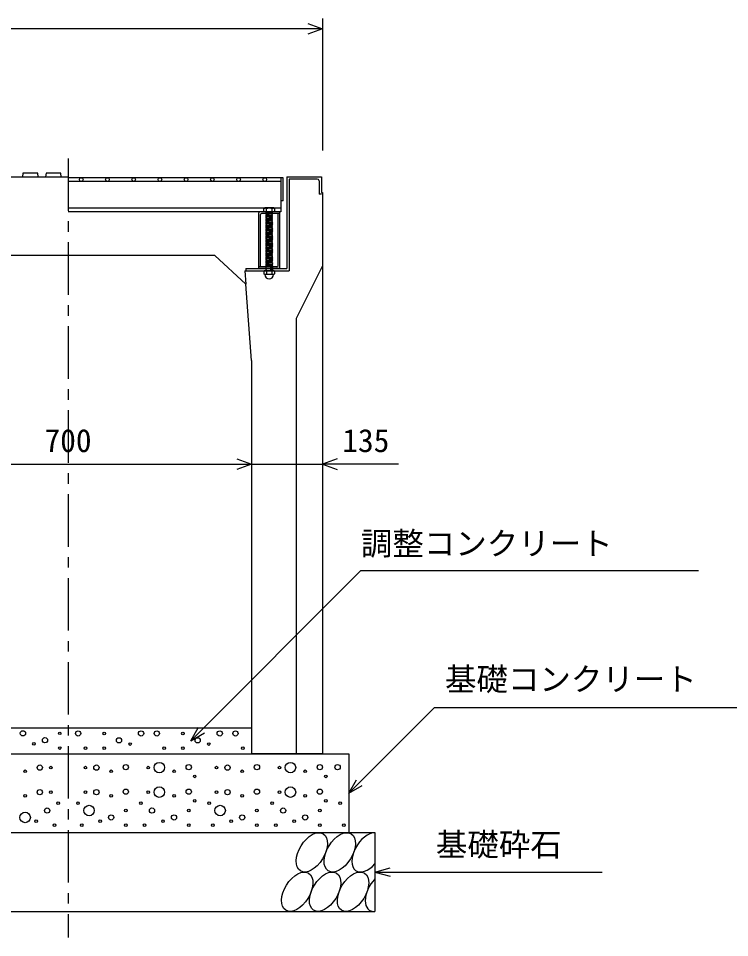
# Model space of a CAD drawing. Units: millimetres, scale not verified. Extents: x -16800 to 16800, y -5940 to 5940.
# Drawn here: x 9505 to 10861, y 2140 to 3891 of the extents above; entities that cross this region are included whole.
import ezdxf
from ezdxf.enums import TextEntityAlignment as Align

# ---------------------------------------------------------------- set-up
doc = ezdxf.new("R2010")
doc.units = ezdxf.units.MM
doc.header["$LTSCALE"] = 20
doc.linetypes.add('CHAIN1', pattern=[8, 5, -1, 1, -1])
doc.linetypes.add('DOTTED', pattern=[1.75, 0.25, -1.5])
for name, color, linetype, lineweight in [('0-0_DIM', 7, 'Continuous', 25), ('0-2_HATCH', 6, 'Continuous', 25), ('0-5_OUTLINE', 3, 'Continuous', 25)]:
    doc.layers.add(name, color=color, linetype=linetype, lineweight=lineweight)
doc.styles.add('ＭＳ ゴシック', font='')
doc.styles.get('ＭＳ ゴシック').set_extended_font_data('MS Gothic')

msp = doc.modelspace()

# ---------------------------------------------------------------- linework, layer by layer
at = {"layer": '0-0_DIM'}
for p, q in [((10085, 3891.4), (10085, 3639.66)), ((10085, 3871.4), (9115, 3871.4)), ((9250, 3041.71), (9950, 3041.71)), ((9950, 3041.71), (10085, 3041.71)), ((10230.1, 3041.71), (10085, 3041.71)), ((10298.65, 2578.32), (10135, 2414.66)), ((10298.65, 2578.32), (10945.53, 2578.32)), ((9833.82, 2514.66), (9848.82, 2540.64)), ((9833.82, 2514.66), (9859.8, 2529.66)), ((10135, 2414.66), (10150, 2440.64)), ((10135, 2414.66), (10160.98, 2429.66)), ((10185, 2264.66), (10213.98, 2272.43)), ((10185, 2264.66), (10618.31, 2264.66)), ((10185, 2264.66), (10213.98, 2256.9))]:
    msp.add_line(p, q, dxfattribs=at)
at = {"layer": '0-0_DIM', "linetype": 'CHAIN1'}
msp.add_line((9600, 3624.66), (9600, 2139.66), dxfattribs=at)
at = {"layer": '0-0_DIM'}
for points in [[(10056.85, 3881.66), (10085.04, 3871.4), (10056.85, 3861.14)], [(9921.81, 3051.97), (9950, 3041.71), (9921.81, 3031.45)], [(10113.19, 3051.97), (10085, 3041.71), (10113.19, 3031.45)], [(9833.82, 2514.66), (10158.29, 2839.13), (10801.84, 2839.13)]]:
    msp.add_lwpolyline(points, dxfattribs=at)
at = {"layer": '0-2_HATCH'}
for p, q in [((10010, 3587.66), (9600, 3587.66)), ((10005.5, 3580.66), (9600, 3580.66)), ((10005.5, 3587.66), (10005.5, 3522.66)), ((10010, 3543.66), (10010, 3587.66)), ((10017, 3589.66), (10017, 3414.66)), ((10021.5, 3585.16), (10021.5, 3410.16)), ((10075, 3585.16), (10021.5, 3585.16)), ((10078.5, 3581.66), (10078.5, 3556.66)), ((10083, 3556.66), (10078.5, 3556.66)), ((10010, 3543.66), (10005.5, 3543.66)), ((9974.32, 3529.66), (9600, 3529.66)), ((10005.5, 3522.66), (9600, 3522.66)), ((10003.5, 3522.66), (9965.5, 3522.66)), ((9975, 3530.16), (9973, 3528.66)), ((9973, 3522.66), (9973, 3528.66)), ((9994, 3522.66), (9973, 3522.66)), ((9973.33, 3528.94), (9975, 3530.16)), ((9992, 3530.16), (9975, 3530.16)), ((9977, 3522.66), (9990, 3522.66)), ((9977, 3521.66), (9978, 3522.66)), ((9978, 3520.66), (9977, 3521.66)), ((9978, 3522.66), (9978, 3528.66)), ((9989, 3522.66), (9989, 3528.66)), ((9989, 3521.66), (9990, 3522.66)), ((9990, 3520.66), (9989, 3521.66)), ((9993.67, 3528.94), (9992, 3530.16)), ((10005.5, 3529.66), (9992.68, 3529.66)), ((9994, 3522.66), (9994, 3528.66)), ((10003.5, 3416.66), (10003.5, 3522.66)), ((9963.5, 3414.66), (9963.5, 3520.66)), ((9966.7, 3417.86), (9966.7, 3517.46)), ((10003.5, 3519.46), (9968.7, 3519.46)), ((9977, 3519.66), (9978, 3520.66)), ((9978, 3518.66), (9977, 3519.66)), ((9977, 3517.66), (9978, 3518.66)), ((9990, 3518.66), (9977, 3517.66)), ((9978, 3516.66), (9977, 3517.66)), ((9977, 3515.66), (9978, 3516.66)), ((9990, 3516.66), (9977, 3515.66)), ((9978, 3514.66), (9977, 3515.66)), ((9977, 3513.66), (9978, 3514.66)), ((9990, 3514.66), (9977, 3513.66)), ((9978, 3512.66), (9977, 3513.66)), ((9977, 3511.66), (9978, 3512.66)), ((9990, 3512.66), (9977, 3511.66)), ((9978, 3510.66), (9977, 3511.66)), ((9990, 3510.66), (9977, 3509.66)), ((9977, 3509.66), (9978, 3510.66)), ((9990, 3508.66), (9977, 3507.66)), ((9978, 3506.66), (9977, 3507.66)), ((9990, 3506.66), (9977, 3505.66)), ((9977, 3505.66), (9978, 3506.66)), ((9978, 3504.66), (9977, 3505.66)), ((9990, 3504.66), (9977, 3503.66)), ((9977, 3503.66), (9978, 3504.66)), ((9978, 3502.66), (9977, 3503.66)), ((9989, 3517.66), (9990, 3518.66)), ((9990, 3516.66), (9989, 3517.66)), ((9989, 3515.66), (9990, 3516.66)), ((9990, 3514.66), (9989, 3515.66)), ((9989, 3513.66), (9990, 3514.66)), ((9990, 3512.66), (9989, 3513.66)), ((9989, 3509.66), (9990, 3510.66)), ((9990, 3508.66), (9989, 3509.66)), ((9989, 3507.66), (9990, 3508.66)), ((9990, 3506.66), (9989, 3507.66)), ((9989, 3505.66), (9990, 3506.66)), ((9989, 3505.66), (9990, 3504.66)), ((9989, 3503.66), (9990, 3504.66)), ((9989, 3503.66), (9990, 3502.66)), ((10000.3, 3419.86), (10000.3, 3519.46)), ((9990, 3502.66), (9977, 3501.66)), ((9977, 3501.66), (9978, 3502.66)), ((9978, 3500.66), (9977, 3501.66)), ((9990, 3500.66), (9977, 3499.66)), ((9977, 3499.66), (9978, 3500.66)), ((9978, 3498.66), (9977, 3499.66)), ((9990, 3498.66), (9977, 3497.66)), ((9977, 3497.66), (9978, 3498.66)), ((9978, 3496.66), (9977, 3497.66)), ((9990, 3496.66), (9977, 3495.66)), ((9977, 3495.66), (9978, 3496.66)), ((9978, 3494.66), (9977, 3495.66)), ((9990, 3494.66), (9977, 3493.66)), ((9977, 3493.66), (9978, 3494.66)), ((9978, 3492.66), (9977, 3493.66)), ((9990, 3492.66), (9977, 3491.66)), ((9977, 3491.66), (9978, 3492.66)), ((9978, 3490.66), (9977, 3491.66)), ((9990, 3490.66), (9977, 3489.66)), ((9977, 3489.66), (9978, 3490.66)), ((9978, 3488.66), (9977, 3489.66)), ((9990, 3488.66), (9977, 3487.66)), ((9977, 3487.66), (9978, 3488.66)), ((9978, 3486.66), (9977, 3487.66)), ((9990, 3486.66), (9977, 3485.66)), ((9977, 3485.66), (9978, 3486.66)), ((9989, 3501.66), (9990, 3502.66)), ((9989, 3501.66), (9990, 3500.66)), ((9989, 3499.66), (9990, 3500.66)), ((9989, 3499.66), (9990, 3498.66)), ((9989, 3497.66), (9990, 3498.66)), ((9989, 3497.66), (9990, 3496.66)), ((9989, 3495.66), (9990, 3496.66)), ((9989, 3495.66), (9990, 3494.66)), ((9989, 3493.66), (9990, 3494.66)), ((9989, 3493.66), (9990, 3492.66)), ((9989, 3491.66), (9990, 3492.66)), ((9989, 3491.66), (9990, 3490.66)), ((9989, 3489.66), (9990, 3490.66)), ((9989, 3489.66), (9990, 3488.66)), ((9989, 3487.66), (9990, 3488.66)), ((9989, 3487.66), (9990, 3486.66)), ((9989, 3485.66), (9990, 3486.66)), ((9978, 3484.66), (9977, 3485.66)), ((9990, 3484.66), (9977, 3483.66)), ((9977, 3483.66), (9978, 3484.66)), ((9978, 3482.66), (9977, 3483.66)), ((9990, 3482.66), (9977, 3481.66)), ((9977, 3481.66), (9978, 3482.66)), ((9978, 3480.66), (9977, 3481.66)), ((9990, 3480.66), (9977, 3479.66)), ((9977, 3479.66), (9978, 3480.66)), ((9978, 3478.66), (9977, 3479.66)), ((9990, 3478.66), (9977, 3477.66)), ((9977, 3477.66), (9978, 3478.66)), ((9978, 3476.66), (9977, 3477.66)), ((9990.01, 3476.66), (9977.01, 3475.66)), ((9977.01, 3475.66), (9978.01, 3476.66)), ((9978.01, 3474.66), (9977.01, 3475.66)), ((9990.01, 3474.66), (9977.01, 3473.66)), ((9977.01, 3473.66), (9978.01, 3474.66)), ((9978.01, 3472.66), (9977.01, 3473.66)), ((9990.01, 3472.65), (9977.01, 3471.65)), ((9977.01, 3471.65), (9978.01, 3472.65)), ((9978.01, 3470.65), (9977.01, 3471.65)), ((9990.01, 3470.65), (9977.01, 3469.65)), ((9977.01, 3469.65), (9978.01, 3470.65)), ((9978.01, 3468.65), (9977.01, 3469.65)), ((9990.02, 3468.65), (9977.01, 3467.65)), ((9977.01, 3467.65), (9978.01, 3468.65)), ((9989, 3485.66), (9990, 3484.66)), ((9989, 3483.66), (9990, 3484.66)), ((9989, 3483.66), (9990, 3482.66)), ((9989, 3481.66), (9990, 3482.66)), ((9989, 3481.66), (9990, 3480.66)), ((9989, 3479.66), (9990, 3480.66)), ((9989, 3479.66), (9990, 3478.66)), ((9989, 3477.66), (9990, 3478.66)), ((9989, 3477.66), (9990.01, 3476.66)), ((9989.01, 3475.66), (9990.01, 3476.66)), ((9989.01, 3475.66), (9990.01, 3474.66)), ((9989.01, 3473.66), (9990.01, 3474.66)), ((9989.01, 3473.66), (9990.01, 3472.65)), ((9989.01, 3471.65), (9990.01, 3472.65)), ((9989.01, 3471.65), (9990.01, 3470.65)), ((9989.01, 3469.65), (9990.01, 3470.65)), ((9989.01, 3469.65), (9990.02, 3468.65)), ((9989.02, 3467.65), (9990.02, 3468.65)), ((9978.01, 3466.65), (9977.01, 3467.65)), ((9990.01, 3464.65), (9977.01, 3463.65)), ((9977.01, 3463.65), (9978.01, 3464.65)), ((9978.01, 3462.65), (9977.01, 3463.65)), ((9990.01, 3462.66), (9977.01, 3461.66)), ((9977.01, 3461.66), (9978.01, 3462.66)), ((9978.01, 3460.66), (9977.01, 3461.66)), ((9990.01, 3460.65), (9977.01, 3459.65)), ((9977.01, 3459.65), (9978.01, 3460.65)), ((9978.01, 3458.65), (9977.01, 3459.65)), ((9990.02, 3466.65), (9977.02, 3465.65)), ((9977.02, 3465.65), (9978.02, 3466.65)), ((9978.02, 3464.65), (9977.02, 3465.65)), ((9990.02, 3458.65), (9977.02, 3457.65)), ((9977.02, 3457.65), (9978.02, 3458.65)), ((9978.02, 3456.65), (9977.02, 3457.65)), ((9990.02, 3456.65), (9977.02, 3455.65)), ((9977.02, 3455.65), (9978.02, 3456.65)), ((9978.02, 3454.65), (9977.02, 3455.65)), ((9990.02, 3454.65), (9977.02, 3453.65)), ((9977.02, 3453.65), (9978.02, 3454.65)), ((9978.02, 3452.65), (9977.02, 3453.65)), ((9977.02, 3451.65), (9978.02, 3452.65)), ((9990.02, 3452.64), (9977.02, 3451.64)), ((9978.02, 3450.65), (9977.02, 3451.64)), ((9989.01, 3463.65), (9990.01, 3464.65)), ((9989.01, 3463.65), (9990.01, 3462.65)), ((9989.01, 3461.65), (9990.01, 3462.65)), ((9989.01, 3461.65), (9990.01, 3460.65)), ((9989.01, 3459.65), (9990.01, 3460.65)), ((9989.01, 3459.65), (9990.02, 3458.65)), ((9989.02, 3467.65), (9990.02, 3466.65)), ((9989.02, 3465.65), (9990.02, 3466.65)), ((9989.02, 3465.65), (9990.02, 3464.64)), ((9989.02, 3457.65), (9990.02, 3458.65)), ((9989.02, 3457.65), (9990.02, 3456.65)), ((9989.02, 3455.65), (9990.02, 3456.65)), ((9989.02, 3455.65), (9990.02, 3454.65)), ((9989.02, 3453.65), (9990.02, 3454.65)), ((9989.02, 3453.65), (9990.02, 3452.64)), ((9989.02, 3451.64), (9990.02, 3452.64)), ((9989.02, 3451.64), (9990.03, 3450.64)), ((9990.03, 3450.64), (9977.03, 3449.64)), ((9977.03, 3449.64), (9978.03, 3450.64)), ((9978.03, 3448.64), (9977.03, 3449.64)), ((9990.03, 3448.64), (9977.03, 3447.64)), ((9977.03, 3447.64), (9978.03, 3448.64)), ((9978.03, 3446.64), (9977.03, 3447.64)), ((9990.03, 3446.64), (9977.03, 3445.64)), ((9977.03, 3445.64), (9978.03, 3446.64)), ((9978.03, 3444.64), (9977.03, 3445.64)), ((9990.03, 3444.64), (9977.03, 3443.64)), ((9977.03, 3443.64), (9978.03, 3444.64)), ((9978.03, 3442.64), (9977.03, 3443.64)), ((9977.04, 3441.64), (9978.04, 3442.64)), ((9990.04, 3442.63), (9977.04, 3441.63)), ((9978.04, 3440.64), (9977.04, 3441.63)), ((9990.04, 3440.63), (9977.04, 3439.63)), ((9977.04, 3439.63), (9978.04, 3440.63)), ((9978.04, 3438.63), (9977.04, 3439.63)), ((9990.04, 3438.63), (9977.04, 3437.63)), ((9977.04, 3437.63), (9978.04, 3438.63)), ((9978.04, 3436.63), (9977.04, 3437.63)), ((9990.04, 3436.63), (9977.04, 3435.63)), ((9977.04, 3435.63), (9978.04, 3436.63)), ((9978.04, 3434.63), (9977.04, 3435.63)), ((9990.05, 3434.63), (9977.04, 3433.63)), ((9977.04, 3433.63), (9978.04, 3434.63)), ((9978.04, 3432.63), (9977.04, 3433.63)), ((9989.03, 3449.64), (9990.03, 3450.64)), ((9989.03, 3449.64), (9990.03, 3448.64)), ((9989.03, 3447.64), (9990.03, 3448.64)), ((9989.03, 3447.64), (9990.03, 3446.64)), ((9989.03, 3445.64), (9990.03, 3446.64)), ((9989.03, 3445.64), (9990.03, 3444.64)), ((9989.03, 3443.64), (9990.03, 3444.64)), ((9989.03, 3443.64), (9990.04, 3442.63)), ((9989.04, 3441.63), (9990.04, 3442.63)), ((9989.04, 3441.63), (9990.04, 3440.63)), ((9989.04, 3439.63), (9990.04, 3440.63)), ((9989.04, 3439.63), (9990.04, 3438.63)), ((9989.04, 3437.63), (9990.04, 3438.63)), ((9989.04, 3437.63), (9990.04, 3436.63)), ((9989.04, 3435.63), (9990.04, 3436.63)), ((9989.04, 3435.63), (9990.05, 3434.63)), ((9989.05, 3433.63), (9990.05, 3434.63)), ((9989.05, 3433.63), (9990.05, 3432.62)), ((9998.3, 3417.86), (9963.5, 3417.86)), ((9990.05, 3432.62), (9977.05, 3431.62)), ((9977.05, 3431.62), (9978.05, 3432.62)), ((9978.05, 3430.62), (9977.05, 3431.62)), ((9990.05, 3430.62), (9977.05, 3429.62)), ((9977.05, 3429.62), (9978.05, 3430.62)), ((9978.05, 3428.62), (9977.05, 3429.62)), ((9990.05, 3428.62), (9977.05, 3427.62)), ((9977.05, 3427.62), (9978.05, 3428.62)), ((9978.05, 3426.62), (9977.05, 3427.62)), ((9990.05, 3426.62), (9977.05, 3425.62)), ((9977.05, 3425.62), (9978.05, 3426.62)), ((9978.05, 3424.62), (9977.05, 3425.62)), ((9990.06, 3424.62), (9977.06, 3423.62)), ((9977.06, 3423.62), (9978.06, 3424.62)), ((9978.06, 3422.62), (9977.06, 3423.62)), ((9990.06, 3422.61), (9977.06, 3421.61)), ((9977.06, 3421.61), (9978.06, 3422.61)), ((9978.06, 3420.61), (9977.06, 3421.61)), ((9990.06, 3420.61), (9977.06, 3419.61)), ((9977.06, 3419.61), (9978.06, 3420.61)), ((9978.06, 3418.61), (9977.06, 3419.61)), ((9990.06, 3418.61), (9977.06, 3417.61)), ((9977.06, 3417.61), (9978.06, 3418.61)), ((9978.06, 3416.61), (9977.06, 3417.61)), ((9977.07, 3415.61), (9978.07, 3416.61)), ((9989.05, 3431.62), (9990.05, 3432.62)), ((9989.05, 3431.62), (9990.05, 3430.62)), ((9989.05, 3429.62), (9990.05, 3430.62)), ((9989.05, 3429.62), (9990.05, 3428.62)), ((9989.05, 3427.62), (9990.05, 3428.62)), ((9989.05, 3427.62), (9990.05, 3426.62)), ((9989.05, 3425.62), (9990.05, 3426.62)), ((9989.06, 3425.62), (9990.06, 3424.62)), ((9989.06, 3423.62), (9990.06, 3424.62)), ((9989.06, 3423.62), (9990.06, 3422.61)), ((9989.06, 3421.61), (9990.06, 3422.61)), ((9989.06, 3421.61), (9990.06, 3420.61)), ((9989.06, 3419.61), (9990.06, 3420.61)), ((9989.06, 3419.61), (9990.06, 3418.61)), ((9989.06, 3417.61), (9990.06, 3418.61)), ((9989.06, 3417.61), (9990.07, 3416.61)), ((9989.07, 3415.61), (9990.07, 3416.61)), ((9937.21, 3410.16), (10021.5, 3410.16)), ((9937.21, 3410.16), (9939.11, 3384.81)), ((9939, 3414.66), (9939, 3410.16)), ((9939, 3414.66), (10017, 3414.66)), ((10001.5, 3414.66), (9963.5, 3414.66)), ((9974.16, 3410.16), (9973.29, 3409.51)), ((9973.29, 3409.51), (9973.29, 3404.33)), ((9974.99, 3403.36), (9973.29, 3404.33)), ((9992.84, 3410.16), (9974.16, 3410.16)), ((9974.99, 3403.03), (9974.99, 3403.36)), ((9992.01, 3403.36), (9974.99, 3403.36)), ((9992.01, 3403.03), (9974.99, 3403.03)), ((9978.07, 3414.61), (9977.07, 3415.61)), ((9977.07, 3413.61), (9978.07, 3414.61)), ((9978.07, 3412.61), (9977.07, 3413.61)), ((9977.07, 3411.6), (9978.07, 3412.6)), ((9978.07, 3410.6), (9977.07, 3411.6)), ((9977.63, 3410.16), (9978.07, 3410.6)), ((9978.4, 3409.51), (9978.4, 3404.33)), ((9988.6, 3409.51), (9988.6, 3404.33)), ((9989.07, 3415.61), (9990.07, 3414.61)), ((9989.07, 3413.61), (9990.07, 3414.61)), ((9989.07, 3413.61), (9990.07, 3412.6)), ((9989.07, 3411.6), (9990.07, 3412.6)), ((9989.07, 3411.6), (9990.07, 3410.6)), ((9989.63, 3410.16), (9990.07, 3410.6)), ((9992.01, 3403.36), (9993.71, 3404.33)), ((9992.01, 3403.03), (9992.01, 3403.36)), ((9992.84, 3410.16), (9993.71, 3409.51)), ((9993.71, 3409.51), (9993.71, 3404.33))]:
    msp.add_line(p, q, dxfattribs=at)
at = {"layer": '0-2_HATCH', "linetype": 'DOTTED'}
for p, q in [((9990, 3522.66), (9977, 3521.66)), ((9990, 3520.66), (9977, 3519.66)), ((9990.07, 3416.61), (9977.07, 3415.61)), ((9990.07, 3414.61), (9977.07, 3413.61)), ((9990.07, 3412.6), (9977.07, 3411.6)), ((9977.63, 3410.16), (9989.63, 3410.16)), ((9990.07, 3410.6), (9984.34, 3410.16))]:
    msp.add_line(p, q, dxfattribs=at)
at = {"layer": '0-2_HATCH'}
for points in [[(9543, 3589.66), (9542, 3596.16), (9514, 3596.16), (9513, 3589.66)], [(9587, 3589.66), (9586, 3596.16), (9558, 3596.16), (9557, 3589.66)], [(9977, 3507.66), (9978, 3508.66), (9977, 3509.66)], [(9990, 3518.66), (9989, 3519.66), (9990, 3520.66)], [(9990, 3510.66), (9989, 3511.66), (9990, 3512.66)]]:
    msp.add_lwpolyline(points, dxfattribs=at)
for centre, radius in [((9625, 3584.16), 3.5), ((9675, 3584.16), 3.5), ((9725, 3584.16), 3.5), ((9775, 3584.16), 3.5), ((9825, 3584.16), 3.5), ((9875, 3584.16), 3.5), ((9925, 3584.16), 3.5), ((9975, 3584.16), 3.5), ((9513.88, 2528.97), 5), ((9583.97, 2528.97), 2.5), ((9619.14, 2528.69), 5), ((9669.04, 2528.69), 2.5), ((9739.14, 2528.69), 5), ((9769.14, 2528.69), 5), ((9819.04, 2528.69), 2.5), ((9889.14, 2528.69), 5), ((9919.14, 2528.69), 5), ((9534.9, 2508.84), 2.5), ((9555.93, 2515.84), 5), ((9697.08, 2515.56), 5), ((9718.11, 2508.55), 2.5), ((9847.08, 2515.56), 5), ((9868.11, 2508.55), 2.5), ((9583.97, 2500.96), 2.5), ((9633.15, 2500.68), 2.5), ((9669.04, 2500.68), 2.5), ((9783.15, 2500.68), 2.5), ((9819.04, 2500.68), 2.5), ((9933.15, 2500.68), 2.5), ((9773.96, 2463.64), 10), ((10023.96, 2463.64), 10), ((9518.01, 2456.64), 2.5), ((9546.04, 2463.64), 5), ((9567.07, 2463.64), 2.5), ((9632.93, 2463.64), 2.5), ((9653.96, 2463.64), 5), ((9681.99, 2456.64), 2.5), ((9710.03, 2464.51), 5), ((9752.93, 2463.64), 2.5), ((9801.99, 2456.64), 2.5), ((9830.03, 2464.51), 5), ((9882.93, 2463.64), 2.5), ((9903.96, 2463.64), 5), ((9931.99, 2456.64), 2.5), ((9960.03, 2464.51), 5), ((10002.93, 2463.64), 2.5), ((10051.99, 2456.64), 2.5), ((10080.03, 2464.51), 5), ((10113.9, 2464.51), 5), ((9841.37, 2446.95), 2.5), ((10091.37, 2446.95), 2.5), ((9546.04, 2416.84), 5), ((9567.07, 2416.84), 2.5), ((9632.93, 2416.84), 2.5), ((9653.96, 2416.84), 5), ((9710.03, 2417.71), 5), ((9752.93, 2416.84), 2.5), ((9773.96, 2416.84), 10), ((9830.03, 2417.71), 5), ((9882.93, 2416.84), 2.5), ((9903.96, 2416.84), 5), ((9960.03, 2417.71), 5), ((10002.93, 2416.84), 2.5), ((10023.96, 2416.84), 10), ((10080.03, 2417.71), 5), ((9518.01, 2409.84), 2.5), ((9681.99, 2409.84), 2.5), ((9801.99, 2409.84), 2.5), ((9841.37, 2400.15), 2.5), ((9931.99, 2409.84), 2.5), ((10051.99, 2409.84), 2.5), ((10091.37, 2400.15), 2.5), ((9560.06, 2381.82), 5), ((9581.09, 2395.83), 2.5), ((9618.91, 2395.83), 2.5), ((9639.94, 2381.82), 10), ((9710.03, 2381.82), 2.5), ((9738.91, 2395.83), 2.5), ((9759.94, 2381.82), 5), ((9830.03, 2381.82), 2.5), ((9868.91, 2395.83), 2.5), ((9889.94, 2381.82), 10), ((9960.03, 2381.82), 2.5), ((9988.91, 2395.83), 2.5), ((10009.94, 2381.82), 5), ((10080.03, 2381.82), 2.5), ((10118.91, 2395.83), 2.5), ((9518.01, 2368.69), 10), ((9681.99, 2368.69), 5), ((9801.99, 2368.69), 5), ((9931.99, 2368.69), 5), ((10051.99, 2368.69), 5), ((9539.03, 2361.69), 2.5), ((9574.08, 2353.81), 2.5), ((9625.92, 2353.81), 2.5), ((9660.97, 2361.69), 2.5), ((9710.03, 2353.81), 2.5), ((9745.92, 2353.81), 2.5), ((9780.97, 2361.69), 2.5), ((9830.03, 2353.81), 2.5), ((9875.92, 2353.81), 2.5), ((9910.97, 2361.69), 2.5), ((9960.03, 2353.81), 2.5), ((9995.92, 2353.81), 2.5), ((10030.97, 2361.69), 2.5), ((10080.03, 2353.81), 2.5), ((10125.92, 2353.81), 2.5)]:
    msp.add_circle(centre, radius, dxfattribs=at)
for centre, radius, start, end in [((10075, 3581.66), 3.5, 0, 90), ((9965.5, 3520.66), 2, 90, 180), ((9975.5, 3526.04), 3.62, 46.39563, 133.60437), ((9983.5, 3514.04), 15.62, 69.39075, 110.60925), ((9991.5, 3526.04), 3.62, 46.39563, 133.60437), ((9968.7, 3517.46), 2, 90, 180), ((9998.3, 3419.86), 2, 270, 0), ((10001.5, 3416.66), 2, 270, 0), ((9975.85, 3404.81), 5.35, 61.49832, 118.50684), ((9975.85, 3409.03), 5.35, 241.49843, 298.50089), ((9983.5, 3403.03), 8.19, 180, 359.99995), ((9983.5, 3389.74), 20.42, 75.52621, 104.47362), ((9983.5, 3424.1), 20.42, 255.52638, 284.47374), ((9991.15, 3404.81), 5.35, 61.49231, 118.50169), ((9991.15, 3409.03), 5.35, 241.49989, 298.5)]:
    msp.add_arc(centre, radius, start, end, dxfattribs=at)
for centre in [(10064.72, 2302.14), (10117.93, 2302.14), (10036.84, 2227.15), (10090.04, 2227.15), (10143.25, 2227.15)]:
    msp.add_ellipse(centre, major_axis=(21.81, 35.31), ratio=0.5792, dxfattribs=at)
for centre, start_param, end_param in [((10171.14, 2302.14), 0.3357715, 4.4411806), ((10196.46, 2227.15), 1.2110787, 3.5658734)]:
    msp.add_ellipse(centre, major_axis=(21.81, 35.31), ratio=0.5792, start_param=start_param, end_param=end_param, dxfattribs=at)
at = {"layer": '0-5_OUTLINE'}
for p, q in [((9117, 3589.66), (9600, 3589.66)), ((10083, 3559.66), (10085, 3559.66)), ((10085, 3559.66), (10085, 2489.66)), ((9880, 3439.66), (9320, 3439.66)), ((9939.11, 3384.81), (9880, 3439.66)), ((10085, 3419.66), (10035, 3319.66)), ((9950, 3239.66), (9939.11, 3384.81)), ((10035, 3319.66), (10035, 2489.66)), ((9950, 3239.66), (9950, 2489.66)), ((9250, 2539.66), (9950, 2539.66)), ((9065, 2489.66), (10135, 2489.66)), ((10085, 2489.66), (9950, 2489.66)), ((10135, 2489.66), (10135, 2339.66)), ((9015, 2339.66), (10185, 2339.66)), ((10185, 2339.66), (10185, 2189.66)), ((9015, 2189.66), (10185, 2189.66))]:
    msp.add_line(p, q, dxfattribs=at)
msp.add_lwpolyline([(10017, 3589.66), (10083, 3589.66), (10083, 3559.66)], dxfattribs=at)

# ---------------------------------------------------------------- texts
at = {"layer": '0-0_DIM', "style": 'ＭＳ ゴシック'}
for s, p in [('700', (9555, 3051.71)), ('135', (10122.81, 3051.71)), ('調整コンクリート', (10158.29, 2855.55)), ('基礎コンクリート', (10318.65, 2597.05)), ('基礎砕石', (10301.32, 2281.83))]:
    msp.add_text(s, height=43.99, dxfattribs=at).set_placement(p, align=Align.BOTTOM_LEFT)

doc.saveas('drawing.dxf')
